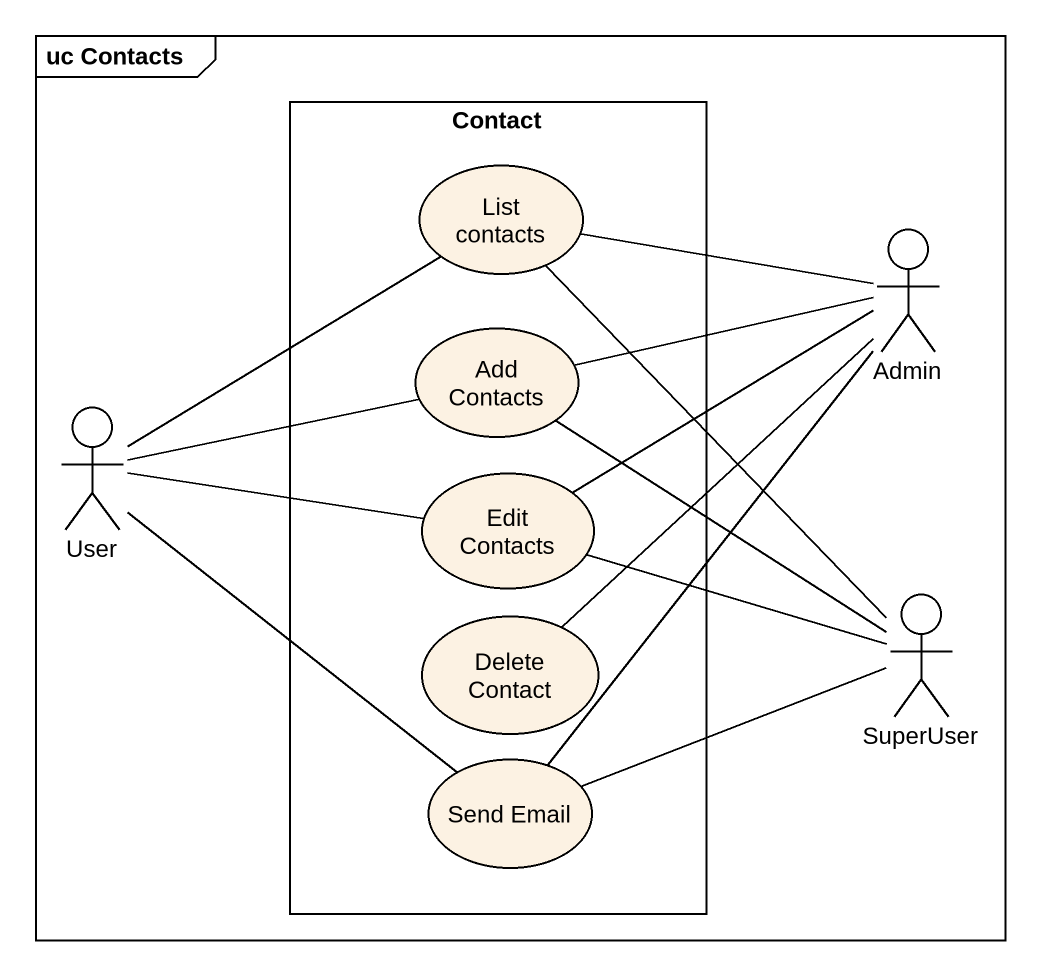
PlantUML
@startuml
mainframe uc Contacts
rectangle Contact {
  usecase "List contacts" as List_contacts
  usecase "Add Contacts" as Add_Contacts
  usecase "Edit Contacts" as Edit_Contacts
  usecase "Delete Contact" as Delete_Contact
  usecase "Send Email" as Send_Email
}
actor Admin
actor User
actor SuperUser
List_contacts -right- Admin
List_contacts -- SuperUser
User -up- List_contacts
User -right- Add_Contacts
User -right- Edit_Contacts
User -- Send_Email
Add_Contacts -right- Admin
Add_Contacts -- SuperUser
Edit_Contacts -right- Admin
Edit_Contacts -right- SuperUser
Delete_Contact -up- Admin
Send_Email -up- Admin
Send_Email -right- SuperUser
@enduml
